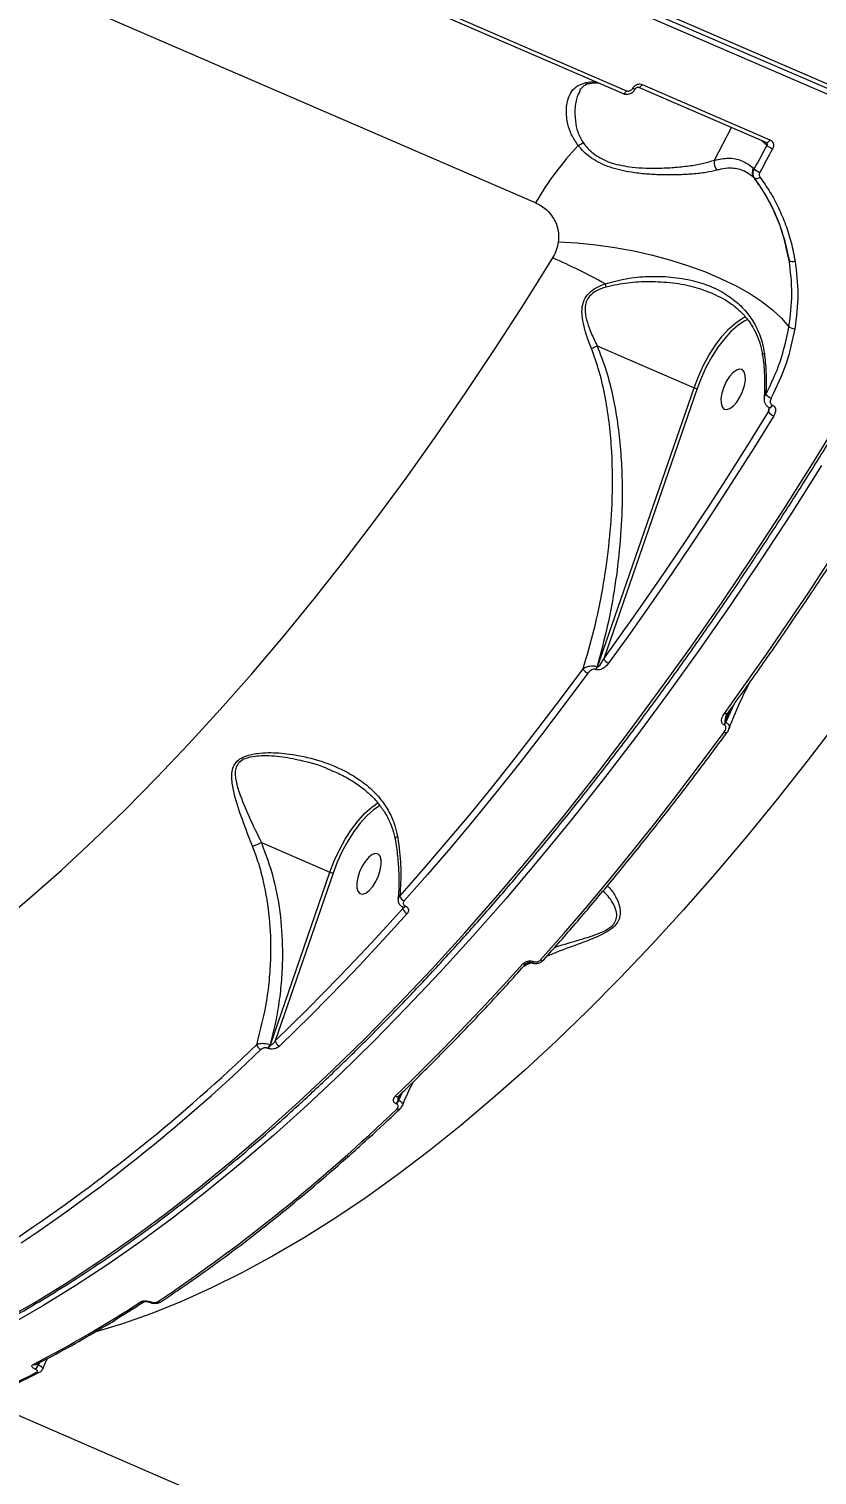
# Model space of a CAD drawing. Header units: millimetres. Extents: x -8092 to 6423, y -6886 to 5604.
# Drawn here: x 676.7 to 839.5, y -3036.9 to -2738.1 of the extents above; entities that cross this region are included whole.
import ezdxf

# ---------------------------------------------------------------- set-up
doc = ezdxf.new("R2010")
doc.units = ezdxf.units.MM
for name, color, linetype in [('DIKOM_ОБЪЕКТ', 7, 'Continuous'), ('DIKOM_РАЗМЕР_ЗОНА', 7, 'Continuous'), ('DIKOM_РАЗМЕР_ОБЪЕКТА', 7, 'Continuous')]:
    doc.layers.add(name, color=color, linetype=linetype)
doc.styles.add('style1', font='arial.ttf', dxfattribs={"width": 0.8})
doc.dimstyles.new('1-50', dxfattribs={"dimtxt": 300, "dimasz": 200, "dimexe": 100, "dimexo": 0, "dimgap": 100, "dimtad": 1, "dimtxsty": 'style1', "dimcen": 200, "dimclrd": 7, "dimclre": 7, "dimclrt": 7, "dimadec": 1, "dimazin": 2, "dimtfac": 1, "dimtmove": 0, "dimatfit": 2, "dimfxl": 0, "dimlwd": 25, "dimlwe": 18, "dimarcsym": 0})

# ---------------------------------------------------------------- blocks, each defined once
blk = doc.blocks.new('*D9')
at = {"layer": 'Defpoints', "color": 0, "transparency": 16777216}
for p in [(-8092.06, -86.27), (4664.84, -1471.84), (4664.84, -6785.92)]:
    blk.add_point(p, dxfattribs=at)
at = {"layer": 'DIKOM_РАЗМЕР_ЗОНА', "color": 7, "lineweight": 18, "transparency": 16777216}
for p, q in [((-8092.06, -86.27), (-8092.06, -6885.92)), ((4664.84, -1471.84), (4664.84, -6885.92))]:
    blk.add_line(p, q, dxfattribs=at)
at = {"layer": 'DIKOM_РАЗМЕР_ЗОНА', "color": 7, "lineweight": 25, "transparency": 16777216}
blk.add_line((-7892.06, -6785.92), (4464.84, -6785.92), dxfattribs=at)
at = {"layer": 'DIKOM_РАЗМЕР_ЗОНА', "color": 7, "transparency": 16777216}
for points in [[(-7892.06, -6752.58), (-7892.06, -6819.25), (-8092.06, -6785.92)], [(4464.84, -6752.58), (4464.84, -6819.25), (4664.84, -6785.92)]]:
    blk.add_solid(points, dxfattribs=at)
at = {"layer": 'DIKOM_РАЗМЕР_ЗОНА', "color": 7, "transparency": 16777216, "insert": (-2159.84, -6532.75), "char_height": 300, "attachment_point": 5, "style": 'style1'}
blk.add_mtext('12760', dxfattribs=at)
blk = doc.blocks.new('*D10')
at = {"layer": 'Defpoints', "color": 0, "transparency": 16777216}
for p in [(-65.22, 5603.5), (2870.75, -5504.88), (6323.39, -5504.88)]:
    blk.add_point(p, dxfattribs=at)
at = {"layer": 'DIKOM_РАЗМЕР_ЗОНА', "color": 7, "lineweight": 18, "transparency": 16777216}
for p, q in [((-65.22, 5603.5), (6423.39, 5603.5)), ((2870.75, -5504.88), (6423.39, -5504.88))]:
    blk.add_line(p, q, dxfattribs=at)
at = {"layer": 'DIKOM_РАЗМЕР_ЗОНА', "color": 7, "lineweight": 25, "transparency": 16777216}
blk.add_line((6323.39, 5403.5), (6323.39, -5304.88), dxfattribs=at)
at = {"layer": 'DIKOM_РАЗМЕР_ЗОНА', "color": 7, "transparency": 16777216}
for points in [[(6290.06, 5403.5), (6356.72, 5403.5), (6323.39, 5603.5)], [(6290.06, -5304.88), (6356.72, -5304.88), (6323.39, -5504.88)]]:
    blk.add_solid(points, dxfattribs=at)
at = {"layer": 'DIKOM_РАЗМЕР_ЗОНА', "color": 7, "transparency": 16777216, "insert": (6070.22, 308.83), "char_height": 300, "attachment_point": 5, "rotation": 90, "style": 'style1'}
blk.add_mtext('11100', dxfattribs=at)
blk = doc.blocks.new('*D11')
at = {"layer": 'Defpoints', "color": 0, "transparency": 16777216}
for p in [(-6092.06, -310.77), (2568.27, -2361.54), (2568.27, -4925.78)]:
    blk.add_point(p, dxfattribs=at)
at = {"layer": 'DIKOM_РАЗМЕР_ОБЪЕКТА', "color": 7, "lineweight": 18, "transparency": 16777216}
for p, q in [((-6092.06, -310.77), (-6092.06, -5025.78)), ((2568.27, -2361.54), (2568.27, -5025.78))]:
    blk.add_line(p, q, dxfattribs=at)
at = {"layer": 'DIKOM_РАЗМЕР_ОБЪЕКТА', "color": 7, "lineweight": 25, "transparency": 16777216}
blk.add_line((-5892.06, -4925.78), (2368.27, -4925.78), dxfattribs=at)
at = {"layer": 'DIKOM_РАЗМЕР_ОБЪЕКТА', "color": 7, "transparency": 16777216}
for points in [[(-5892.06, -4892.44), (-5892.06, -4959.11), (-6092.06, -4925.78)], [(2368.27, -4892.44), (2368.27, -4959.11), (2568.27, -4925.78)]]:
    blk.add_solid(points, dxfattribs=at)
at = {"layer": 'DIKOM_РАЗМЕР_ОБЪЕКТА', "color": 7, "transparency": 16777216, "insert": (-2605.9, -4672.61), "char_height": 300, "attachment_point": 5, "style": 'style1'}
blk.add_mtext('8660', dxfattribs=at)
blk = doc.blocks.new('*D12')
at = {"layer": 'Defpoints', "color": 0, "transparency": 16777216}
for p in [(529.59, 4103.5), (2292.6, -3779.74), (5226.02, -3779.74)]:
    blk.add_point(p, dxfattribs=at)
at = {"layer": 'DIKOM_РАЗМЕР_ОБЪЕКТА', "color": 7, "lineweight": 18, "transparency": 16777216}
for p, q in [((529.59, 4103.5), (5326.02, 4103.5)), ((2292.6, -3779.74), (5326.02, -3779.74))]:
    blk.add_line(p, q, dxfattribs=at)
at = {"layer": 'DIKOM_РАЗМЕР_ОБЪЕКТА', "color": 7, "lineweight": 25, "transparency": 16777216}
blk.add_line((5226.02, 3903.5), (5226.02, -3579.74), dxfattribs=at)
at = {"layer": 'DIKOM_РАЗМЕР_ОБЪЕКТА', "color": 7, "transparency": 16777216}
for points in [[(5192.69, 3903.5), (5259.35, 3903.5), (5226.02, 4103.5)], [(5192.69, -3579.74), (5259.35, -3579.74), (5226.02, -3779.74)]]:
    blk.add_solid(points, dxfattribs=at)
at = {"layer": 'DIKOM_РАЗМЕР_ОБЪЕКТА', "color": 7, "transparency": 16777216, "insert": (4972.85, 245.42), "char_height": 300, "attachment_point": 5, "rotation": 90, "style": 'style1'}
blk.add_mtext('7880', dxfattribs=at)

msp = doc.modelspace()

# ---------------------------------------------------------------- linework, layer by layer
at = {"layer": 'DIKOM_ОБЪЕКТ', "color": 7, "linetype": 'Continuous', "lineweight": 15}
for p, q in [((475.464, -2590.83), (874.912, -2763.823)), ((874.002, -2765.588), (474.554, -2592.595)), ((474.73, -2591.438), (874.178, -2764.431)), ((781.348, -2774.008), (492.491, -2648.91)), ((730.954, -2721.732), (799.454, -2751.398)), ((731.668, -2721.162), (800.169, -2750.828)), ((803.401, -2749.544), (829.811, -2760.982)), ((802.684, -2750.12), (829.094, -2761.558)), ((818.34, -2765.19), (821.834, -2758.414)), ((829.204, -2762.122), (828.16, -2761.154)), ((829.088, -2761.561), (829.145, -2761.594)), ((826.371, -2766.799), (826.572, -2766.985)), ((826.651, -2768.933), (826.465, -2768.762)), ((824.39, -2797.696), (824.794, -2797.498)), ((794.105, -2803.551), (814.117, -2812.217)), ((794.178, -2869.9), (814.117, -2812.217)), ((814.761, -2812.403), (795.463, -2868.232)), ((829.516, -2817.193), (829.65, -2816.292)), ((829.625, -2816.281), (829.697, -2816.312)), ((829.687, -2816.31), (829.697, -2816.313)), ((829.697, -2816.312), (829.721, -2816.321)), ((830.283, -2815.81), (830.355, -2815.841)), ((793.888, -2870.462), (793.787, -2870.419)), ((794.077, -2869.856), (794.178, -2869.9)), ((820.688, -2881.381), (822.245, -2877.857)), ((821.371, -2879.07), (820.587, -2881.337)), ((821.036, -2879.534), (821.031, -2879.542)), ((820.398, -2881.943), (820.298, -2881.9)), ((820.587, -2881.337), (820.688, -2881.381)), ((739.542, -2891.539), (738.864, -2891.198)), ((724.738, -2906.204), (738.901, -2912.338)), ((726.624, -2948.006), (738.901, -2912.338)), ((739.545, -2912.522), (727.62, -2947.17)), ((753.953, -2919.841), (753.998, -2919.531)), ((754.014, -2919.564), (754.042, -2919.575)), ((754.492, -2919.339), (754.519, -2919.35)), ((779.59, -2931.492), (778.856, -2931.895)), ((780.466, -2931.092), (779.59, -2931.492)), ((780.451, -2931.013), (780.479, -2931.025)), ((780.929, -2930.788), (780.956, -2930.8)), ((726.172, -2948.757), (726.086, -2948.721)), ((726.538, -2947.969), (726.624, -2948.006)), ((753.443, -2958.253), (753.033, -2959.443)), ((753.119, -2959.48), (753.883, -2957.826)), ((752.667, -2960.232), (752.581, -2960.195)), ((753.033, -2959.443), (753.119, -2959.48)), ((701.563, -3001.198), (701.609, -3001.218)), ((701.852, -3001.14), (701.898, -3001.16)), ((678.062, -3015.052), (677.997, -3015.024)), ((678.749, -3013.781), (678.627, -3014.138)), ((678.627, -3014.138), (678.693, -3014.167)), ((678.693, -3014.167), (678.942, -3013.681)), ((666.791, -3021.245), (935.683, -3137.697))]:
    msp.add_line(p, q, dxfattribs=at)
at = {"layer": 'DIKOM_ОБЪЕКТ', "color": 7, "linetype": 'Continuous', "lineweight": 15, "flags": 128}
for points in [[(802.683, -2750.12), (802.7, -2750.126), (802.786, -2750.136), (802.883, -2750.111), (802.988, -2750.052), (803.096, -2749.963), (803.203, -2749.845), (803.306, -2749.704), (803.401, -2749.544)], [(799.454, -2751.398), (799.47, -2751.404), (799.556, -2751.414), (799.653, -2751.389), (799.757, -2751.332), (799.864, -2751.243), (799.971, -2751.126), (800.074, -2750.986), (800.169, -2750.828)], [(829.094, -2761.558), (829.109, -2761.564), (829.196, -2761.573), (829.293, -2761.548), (829.398, -2761.49), (829.506, -2761.4), (829.613, -2761.283), (829.716, -2761.142), (829.811, -2760.982)], [(826.572, -2766.985), (826.902, -2766.379), (827.232, -2765.772), (827.562, -2765.165), (827.891, -2764.557), (828.22, -2763.949), (828.548, -2763.341), (828.877, -2762.732), (829.204, -2762.122)], [(830.348, -2762.825), (830.019, -2763.436), (829.69, -2764.046), (829.361, -2764.656), (829.031, -2765.266), (828.701, -2765.875), (828.371, -2766.483), (828.04, -2767.092), (827.709, -2767.7)], [(786.146, -2782.09), (789.973, -2782.302), (793.866, -2782.686), (797.787, -2783.239), (801.696, -2783.955), (805.556, -2784.828), (809.327, -2785.848), (812.974, -2787.006), (816.459, -2788.289), (819.75, -2789.686), (822.812, -2791.183), (825.615, -2792.765), (828.133, -2794.415), (830.341, -2796.119), (832.215, -2797.859), (833.739, -2799.618)], [(670.3, -2923.255), (676.867, -2917.715), (683.444, -2911.892), (690.024, -2905.792), (696.6, -2899.419), (703.166, -2892.78), (709.717, -2885.882), (716.247, -2878.729), (722.748, -2871.331), (729.216, -2863.692), (735.644, -2855.82), (742.026, -2847.723), (748.356, -2839.408), (754.629, -2830.883), (760.838, -2822.155), (766.978, -2813.233), (773.043, -2804.126), (779.027, -2794.841), (784.925, -2785.387)], [(814.117, -2812.217), (815.013, -2809.87), (816.067, -2807.581), (817.255, -2805.403), (818.549, -2803.389), (819.919, -2801.585), (821.333, -2800.032), (822.757, -2798.769), (824.158, -2797.823), (824.39, -2797.696)], [(825.205, -2798.087), (824.498, -2798.443), (823.138, -2799.361), (821.757, -2800.587), (820.387, -2802.092), (819.059, -2803.842), (817.804, -2805.795), (816.652, -2807.907), (815.63, -2810.126), (814.761, -2812.403)], [(819.871, -2813.314), (819.68, -2814.447), (819.693, -2815.427), (819.909, -2816.173), (820.312, -2816.625), (820.867, -2816.747), (821.53, -2816.529), (822.248, -2815.988), (822.961, -2815.169), (823.614, -2814.137), (824.152, -2812.977), (824.532, -2811.782), (824.723, -2810.649), (824.71, -2809.669), (824.493, -2808.923), (824.091, -2808.471), (823.536, -2808.349), (822.873, -2808.567), (822.155, -2809.107), (821.441, -2809.927), (820.789, -2810.958), (820.251, -2812.119), (819.871, -2813.314)], [(671.256, -3005.09), (677.924, -3001.261), (684.639, -2997.124), (691.395, -2992.68), (698.186, -2987.933), (705.007, -2982.889), (711.851, -2977.551), (718.714, -2971.923), (725.589, -2966.01), (732.471, -2959.817), (739.354, -2953.35), (746.231, -2946.614), (753.098, -2939.614), (759.948, -2932.357), (766.776, -2924.848), (773.576, -2917.095), (780.342, -2909.102), (787.068, -2900.878), (793.749, -2892.428), (800.379, -2883.761), (806.953, -2874.884), (813.465, -2865.803), (819.91, -2856.527), (826.281, -2847.063), (832.575, -2837.42), (838.785, -2827.606), (844.906, -2817.628)], [(830.599, -2818), (826.46, -2824.674), (822.281, -2831.273), (818.064, -2837.794), (813.811, -2844.236), (809.523, -2850.597), (805.201, -2856.872), (800.848, -2863.061), (796.465, -2869.161)], [(816.261, -2838.085), (817.011, -2836.94), (821.218, -2830.433), (825.386, -2823.85), (829.516, -2817.193)], [(829.626, -2816.282), (829.675, -2816.295), (829.815, -2816.275), (829.971, -2816.182), (830.131, -2816.022), (830.283, -2815.81)], [(829.721, -2816.321), (829.747, -2816.326), (829.887, -2816.307), (830.043, -2816.213), (830.203, -2816.054), (830.355, -2815.841)], [(840.435, -2828.32), (834.225, -2838.135), (827.932, -2847.778), (821.56, -2857.242), (815.116, -2866.518), (808.604, -2875.599), (802.03, -2884.476), (795.4, -2893.143), (788.719, -2901.593), (781.992, -2909.817), (775.226, -2917.809), (768.427, -2925.563), (761.599, -2933.072), (754.749, -2940.329), (747.882, -2947.329), (741.004, -2954.065), (734.122, -2960.532), (727.24, -2966.725), (720.365, -2972.637), (713.502, -2978.266), (706.657, -2983.604), (699.836, -2988.648), (693.045, -2993.394), (686.289, -2997.838), (679.575, -3001.976), (672.907, -3005.805)], [(820.399, -2879.526), (824.782, -2873.427), (829.135, -2867.238), (833.456, -2860.962), (837.745, -2854.602), (841.998, -2848.16), (846.215, -2841.638), (850.394, -2835.039), (854.533, -2828.365)], [(801.128, -2860.323), (804.178, -2855.972), (808.489, -2849.712), (812.768, -2843.367), (816.261, -2838.085)], [(795.463, -2868.232), (799.835, -2862.146), (801.128, -2860.323)], [(753.363, -2917.282), (758.163, -2911.815), (762.947, -2906.229), (767.712, -2900.525), (772.458, -2894.707), (777.18, -2888.776), (781.879, -2882.735), (786.551, -2876.586), (791.194, -2870.333)], [(792.176, -2871.226), (787.522, -2877.493), (782.84, -2883.655), (778.131, -2889.71), (773.398, -2895.654), (768.643, -2901.485), (763.867, -2907.201), (759.072, -2912.8), (754.261, -2918.279)], [(844.009, -2880.833), (837.679, -2889.148), (831.297, -2897.245), (824.869, -2905.117), (818.401, -2912.756), (811.899, -2920.155), (805.37, -2927.307), (798.819, -2934.205), (792.253, -2940.844), (785.676, -2947.217), (779.097, -2953.317), (772.52, -2959.141), (765.952, -2964.681), (759.399, -2969.932), (752.868, -2974.891), (746.363, -2979.552), (739.892, -2983.911), (733.459, -2987.964), (727.072, -2991.706), (720.736, -2995.136), (714.458, -2998.249), (708.242, -3001.042), (702.094, -3003.514), (696.021, -3005.661), (690.365, -3007.387)], [(821.031, -2879.542), (821.006, -2879.569), (820.931, -2879.611), (820.827, -2879.628), (820.701, -2879.619), (820.556, -2879.585), (820.399, -2879.526)], [(782.42, -2930.474), (787.231, -2924.995), (792.026, -2919.397), (796.802, -2913.68), (801.557, -2907.849), (806.291, -2901.905), (810.999, -2895.851), (815.682, -2889.688), (820.335, -2883.421)], [(820.97, -2883.434), (820.93, -2883.473), (820.851, -2883.509), (820.749, -2883.522), (820.625, -2883.512), (820.486, -2883.477), (820.335, -2883.421)], [(738.901, -2912.338), (739.796, -2909.99), (740.851, -2907.701), (742.039, -2905.524), (743.333, -2903.509), (744.703, -2901.705), (746.116, -2900.153), (747.54, -2898.889), (748.833, -2898.006)], [(749.286, -2898.561), (749.282, -2898.564), (747.923, -2899.481), (746.542, -2900.706), (745.171, -2902.212), (743.843, -2903.961), (742.588, -2905.915), (741.436, -2908.026), (740.414, -2910.246), (739.545, -2912.522)], [(744.655, -2913.435), (744.464, -2914.568), (744.477, -2915.547), (744.693, -2916.293), (745.095, -2916.746), (745.65, -2916.868), (746.313, -2916.65), (747.031, -2916.109), (747.745, -2915.289), (748.397, -2914.258), (748.935, -2913.097), (749.315, -2911.902), (749.506, -2910.769), (749.493, -2909.79), (749.277, -2909.044), (748.875, -2908.591), (748.32, -2908.469), (747.656, -2908.687), (746.939, -2909.228), (746.225, -2910.047), (745.572, -2911.079), (745.035, -2912.24), (744.655, -2913.435)], [(727.62, -2947.17), (730.922, -2943.965), (734.223, -2940.698), (737.521, -2937.37), (740.816, -2933.982), (744.108, -2930.534), (747.395, -2927.028), (750.677, -2923.463), (753.953, -2919.841)], [(754.856, -2920.894), (751.572, -2924.525), (748.282, -2928.098), (744.987, -2931.613), (741.688, -2935.068), (738.385, -2938.464), (735.079, -2941.8), (731.77, -2945.075), (728.46, -2948.288)], [(752.394, -2958.653), (755.704, -2955.44), (759.013, -2952.165), (762.319, -2948.829), (765.622, -2945.433), (768.921, -2941.978), (772.216, -2938.463), (775.506, -2934.89), (778.789, -2931.259)]]:
    msp.add_lwpolyline(points, dxfattribs=at)
at = {"layer": 'DIKOM_ОБЪЕКТ', "color": 7, "linetype": 'Continuous', "lineweight": 15}
for centre, radius, start, end in [((793.649, -2759.122), 10.108, 88.23268, 101.29535), ((792.295, -2747.796), 1.547, 246.1255, 280.2332), ((801.902, -2749.69), 0.764, 234.88505, 279.21981), ((789.099, -2759.424), 2.95, 291.84196, 315.16976), ((838.927, -2807.789), 66.756, 136.88372, 149.60007), ((831.899, -2759.018), 4.111, 229.04784, 247.83584), ((820.569, -2765.747), 2.297, 165.95365, 220.9316), ((827.997, -2767.704), 1.861, 150.89932, 214.62968), ((829.155, -2764.134), 3.848, 227.828, 247.92672), ((826.997, -2767.987), 1.007, 249.89963, 317.49148), ((735.359, -2898.998), 123.953, 60.8492, 66.42949), ((834.498, -2784.712), 1.403, 239.04575, 290.90098), ((806.564, -2786.785), 11.528, 200.09403, 203.62485), ((834.889, -2798.208), 1.819, 230.80313, 271.82373), ((815.064, -2810.141), 2.282, 245.47298, 262.36759), ((830.839, -2811.937), 2.523, 221.8626, 251.91833), ((831.561, -2815.578), 2.606, 218.28237, 248.33071), ((797.163, -2867.404), 1.891, 205.96525, 248.34365), ((792.908, -2869.434), 1.935, 207.66535, 247.78035), ((792.023, -2869.154), 2.171, 324.3565, 341.11336), ((792.128, -2869.199), 2.167, 324.33135, 341.11873), ((818.534, -2880.636), 2.17, 324.35558, 341.12388), ((818.642, -2880.682), 2.162, 324.31712, 341.14255), ((739.833, -2910.295), 2.246, 245.46102, 262.63419), ((754.872, -2916.825), 1.577, 196.84607, 247.20554), ((755.434, -2919.484), 1.524, 193.55818, 247.69784), ((754.086, -2919.098), 0.472, 261.58901, 329.31646), ((754.117, -2919.114), 0.466, 260.38201, 329.57542), ((779.104, -2930.782), 0.572, 236.61827, 308.08931), ((780.525, -2930.55), 0.468, 260.75815, 329.50371), ((780.551, -2930.56), 0.471, 261.35067, 329.37747), ((782.735, -2929.991), 0.576, 236.91159, 307.6381), ((473.098, -2687.775), 361.304, 303.85944, 313.93709), ((473.386, -2688.279), 362.086, 303.85944, 313.93758), ((725.193, -2947.716), 1.417, 189.549, 246.53557), ((724.686, -2947.367), 1.947, 315.96207, 341.98887), ((724.772, -2947.404), 1.947, 315.96207, 341.98887), ((729.005, -2947.003), 1.395, 186.85497, 247.00206), ((752.702, -2958.106), 0.628, 240.56151, 306.03856), ((501.528, -2700.45), 362.115, 303.85965, 313.93697), ((751.181, -2958.841), 1.948, 315.96065, 341.98361), ((751.267, -2958.878), 1.948, 315.96065, 341.98361), ((753.097, -2960.687), 0.609, 239.40065, 307.31457), ((565.782, -2796.444), 244.663, 297.19826, 303.20853), ((700.088, -3000.535), 0.687, 243.50291, 300.57639), ((701.655, -3000.904), 0.308, 252.25217, 309.82089), ((701.7, -3000.922), 0.309, 252.78611, 309.71097), ((703.591, -3000.536), 0.689, 243.58592, 300.68968), ((677.918, -3013.404), 0.72, 244.72554, 295.58375), ((677.079, -3013.702), 1.609, 304.78556, 344.28876), ((677.143, -3013.73), 1.61, 304.80664, 344.2728), ((606.229, -2877.417), 155.929, 278.87068, 297.53631), ((678.624, -3015.038), 0.714, 244.49656, 295.81279)]:
    msp.add_arc(centre, radius, start, end, dxfattribs=at)
for points, knots in [([(790.197, -2762.163), (789.7, -2761.44), (788.706, -2759.991), (787.941, -2757.481), (787.641, -2754.904), (787.986, -2752.583), (788.83, -2750.855), (790.004, -2749.698), (791.14, -2749.365), (791.669, -2749.21)], [0, 0, 0, 0, 0.1281543, 0.2567372, 0.4268145, 0.5968795, 0.7373116, 0.8775713, 1, 1, 1, 1]), ([(790.494, -2750.887), (790.495, -2750.884), (790.622, -2750.548), (790.991, -2750.134), (791.565, -2749.655), (792.096, -2749.4), (792.51, -2749.343), (792.6, -2749.33)], [0, 0, 0, 0, 0.0032403, 0.3180784, 0.6476996, 0.9235694, 1, 1, 1, 1]), ([(792.578, -2749.316), (792.843, -2749.27), (793.457, -2749.161), (794.005, -2749.169), (794.317, -2749.173)], [0, 0, 0, 0, 0.4317297, 1, 1, 1, 1]), ([(801.462, -2750.315), (801.52, -2750.221), (801.666, -2749.985), (802.011, -2749.682), (802.469, -2749.472), (802.96, -2749.407), (803.254, -2749.499), (803.401, -2749.544)], [0, 0, 0, 0, 0.1417932, 0.3567098, 0.5713104, 0.7857125, 1, 1, 1, 1]), ([(790.538, -2750.942), (790.392, -2751.197), (789.861, -2752.12), (789.465, -2754.202), (789.493, -2756.801), (789.974, -2759.332), (790.786, -2760.781), (791.191, -2761.504)], [0, 0, 0, 0, 0.0987492, 0.3583936, 0.6180222, 0.8094155, 1, 1, 1, 1]), ([(799.462, -2751.381), (799.517, -2751.41), (799.769, -2751.546), (800.314, -2751.582), (801.008, -2751.426), (801.635, -2751.034), (801.89, -2750.63), (802.011, -2750.436)], [0, 0, 0, 0, 0.0627832, 0.2918956, 0.528078, 0.774331, 1, 1, 1, 1]), ([(800.169, -2750.828), (800.267, -2750.858), (800.462, -2750.92), (800.79, -2750.877), (801.096, -2750.737), (801.327, -2750.535), (801.424, -2750.378), (801.462, -2750.315)], [0, 0, 0, 0, 0.214238, 0.428537, 0.6431502, 0.8579977, 1, 1, 1, 1]), ([(802.029, -2750.445), (802.043, -2750.418), (802.08, -2750.346), (802.185, -2750.239), (802.322, -2750.149), (802.464, -2750.101), (802.588, -2750.093), (802.658, -2750.107), (802.679, -2750.119), (802.683, -2750.121)], [0, 0, 0, 0, 0.09953, 0.2666123, 0.4282363, 0.5937928, 0.7683908, 0.9627626, 1, 1, 1, 1]), ([(791.191, -2761.504), (791.291, -2761.644), (791.929, -2762.54), (793.157, -2763.782), (795.104, -2764.978), (796.36, -2765.504), (797.728, -2765.955), (799.212, -2766.326), (801.567, -2766.676), (804.213, -2766.85), (807.262, -2766.852), (810.411, -2766.677), (813.464, -2766.33), (816.206, -2765.848), (817.622, -2765.411), (818.34, -2765.19)], [0, 0, 0, 0, 0.0201016, 0.1287263, 0.1852711, 0.2440074, 0.2548646, 0.3167957, 0.3805913, 0.4664203, 0.5546321, 0.6638237, 0.7761662, 0.8865576, 1, 1, 1, 1]), ([(829.204, -2762.122), (829.228, -2762.073), (829.274, -2761.974), (829.275, -2761.817), (829.233, -2761.683), (829.171, -2761.622), (829.144, -2761.595)], [0, 0, 0, 0, 0.2661135, 0.5314052, 0.7963747, 1, 1, 1, 1]), ([(829.811, -2760.982), (829.899, -2761.028), (830.12, -2761.143), (830.384, -2761.451), (830.54, -2761.882), (830.544, -2762.367), (830.413, -2762.672), (830.348, -2762.825)], [0, 0, 0, 0, 0.1405968, 0.3551126, 0.5698469, 0.7848839, 1, 1, 1, 1]), ([(818.833, -2767.253), (818.126, -2767.42), (816.69, -2767.76), (813.9, -2768.072), (810.714, -2768.245), (807.461, -2768.246), (804.241, -2768.078), (801.478, -2767.768), (798.968, -2767.294), (796.799, -2766.689), (794.741, -2765.852), (792.495, -2764.539), (791.054, -2763.216), (790.311, -2762.304), (790.197, -2762.163)], [0, 0, 0, 0, 0.1084794, 0.2202174, 0.3276465, 0.438307, 0.5238016, 0.6115059, 0.6745129, 0.7390873, 0.8027722, 0.868895, 0.9797345, 1, 1, 1, 1]), ([(600.208, -3026.097), (600.625, -3026.109), (602.832, -3026.171), (606.927, -3025.991), (612.491, -3025.544), (618.155, -3024.778), (623.904, -3023.723), (629.736, -3022.373), (635.646, -3020.729), (641.629, -3018.793), (647.681, -3016.567), (653.797, -3014.051), (659.972, -3011.249), (666.202, -3008.163), (672.482, -3004.794), (678.807, -3001.145), (685.172, -2997.221), (691.572, -2993.022), (698.003, -2988.553), (704.46, -2983.817), (710.938, -2978.818), (717.432, -2973.559), (723.938, -2968.046), (730.45, -2962.28), (736.964, -2956.268), (743.475, -2950.014), (749.978, -2943.522), (756.468, -2936.797), (762.94, -2929.845), (769.39, -2922.67), (775.813, -2915.278), (782.204, -2907.675), (788.557, -2899.866), (794.869, -2891.858), (801.135, -2883.656), (807.35, -2875.265), (813.51, -2866.694), (819.609, -2857.948), (825.643, -2849.033), (831.608, -2839.957), (837.5, -2830.726), (843.313, -2821.347), (849.044, -2811.827), (854.687, -2802.174), (860.241, -2792.394), (865.697, -2782.494), (870.465, -2773.599), (873.387, -2767.981), (874.556, -2765.733)], [0, 0, 0, 0, 0.0051792, 0.02739, 0.0496129, 0.0718476, 0.0940928, 0.1163475, 0.1386105, 0.1608804, 0.1831556, 0.2054352, 0.2277181, 0.2500034, 0.2722902, 0.294578, 0.316866, 0.339154, 0.3614416, 0.3837285, 0.4060146, 0.4282999, 0.450584, 0.472867, 0.495149, 0.51743, 0.5397099, 0.5619888, 0.5842665, 0.6065434, 0.6288196, 0.6510946, 0.6733691, 0.6956424, 0.7179152, 0.7401873, 0.7624589, 0.7847298, 0.8069999, 0.8292698, 0.8515393, 0.8738082, 0.8960766, 0.9183452, 0.940613, 0.9628804, 0.9851478, 1, 1, 1, 1]), ([(818.34, -2765.19), (819.32, -2764.998), (821.34, -2764.604), (824.084, -2765.102), (825.601, -2766.228), (826.371, -2766.799)], [0, 0, 0, 0, 0.31751773, 0.65391816, 1, 1, 1, 1]), ([(826.465, -2768.762), (825.756, -2768.228), (824.317, -2767.145), (821.935, -2766.763), (820.051, -2766.939), (819.105, -2767.183), (818.833, -2767.253)], [0, 0, 0, 0, 0.3362338, 0.6822368, 0.908788, 1, 1, 1, 1]), ([(826.651, -2768.933), (826.621, -2768.89), (826.478, -2768.684), (826.323, -2768.244), (826.314, -2767.599), (826.486, -2767.19), (826.572, -2766.985)], [0, 0, 0, 0, 0.08065704, 0.38708394, 0.69356838, 1, 1, 1, 1]), ([(826.465, -2768.762), (827.301, -2769.972), (828.982, -2772.405), (831.031, -2776.528), (832.731, -2781.017), (833.426, -2784.276), (833.776, -2785.915)], [0, 0, 0, 0, 0.2373848, 0.4771591, 0.737007, 1, 1, 1, 1]), ([(833.776, -2785.915), (833.252, -2783.497), (832.457, -2779.833), (830.501, -2775.263), (828.759, -2771.96), (827.347, -2769.933), (826.651, -2768.933)], [0, 0, 0, 0, 0.3951611, 0.5986716, 0.8021794, 1, 1, 1, 1]), ([(827.709, -2767.7), (827.665, -2767.801), (827.577, -2768.004), (827.578, -2768.325), (827.654, -2768.544), (827.725, -2768.647), (827.74, -2768.668)], [0, 0, 0, 0, 0.306798, 0.6132818, 0.9195144, 1, 1, 1, 1]), ([(827.74, -2768.668), (828.448, -2769.689), (829.866, -2771.731), (831.621, -2775.038), (833.092, -2778.527), (834.263, -2782.189), (834.753, -2784.745), (834.999, -2786.023)], [0, 0, 0, 0, 0.1976849, 0.3953843, 0.5930928, 0.7965411, 1, 1, 1, 1]), ([(786.146, -2782.09), (786.188, -2781.562), (786.305, -2780.083), (785.618, -2777.759), (783.943, -2775.437), (782.219, -2774.488), (781.348, -2774.008)], [0, 0, 0, 0, 0.152949, 0.4283642, 0.7114281, 1, 1, 1, 1]), ([(784.925, -2785.387), (784.955, -2785.339), (785.277, -2784.806), (785.809, -2783.72), (786.032, -2782.64), (786.146, -2782.09)], [0, 0, 0, 0, 0.046766, 0.5142779, 1, 1, 1, 1]), ([(833.739, -2799.618), (834.025, -2797.337), (834.603, -2792.723), (834.054, -2788.202), (833.776, -2785.915)], [0, 0, 0, 0, 0.4941603, 1, 1, 1, 1]), ([(834.999, -2786.023), (835.276, -2788.306), (835.836, -2792.925), (835.245, -2797.641), (834.946, -2800.026)], [0, 0, 0, 0, 0.4941794, 1, 1, 1, 1]), ([(792.912, -2804.092), (792.556, -2803.171), (791.902, -2801.477), (791.204, -2798.957), (790.88, -2796.68), (791.118, -2794.593), (792.044, -2792.926), (793.632, -2791.602), (794.97, -2791.058), (795.738, -2790.745)], [0, 0, 0, 0, 0.1839875, 0.3384048, 0.4956197, 0.6241594, 0.7374568, 0.8492076, 1, 1, 1, 1]), ([(796.002, -2791.405), (795.261, -2791.646), (793.99, -2792.061), (792.562, -2793.13), (791.992, -2794.058), (791.628, -2795.135), (791.563, -2796.646), (792.037, -2798.75), (792.929, -2801.096), (793.689, -2802.683), (794.105, -2803.551)], [0, 0, 0, 0, 0.1503987, 0.2579083, 0.342066, 0.3655565, 0.4905021, 0.6488119, 0.8079234, 1, 1, 1, 1]), ([(795.738, -2790.745), (797.182, -2790.349), (800.106, -2789.545), (804.715, -2789.145), (809.409, -2789.237), (813.843, -2789.966), (817.855, -2791.289), (821.132, -2793.054), (823.849, -2795.257), (825.961, -2797.758), (827.573, -2800.718), (828.36, -2803.25), (828.595, -2804.774), (828.648, -2805.111)], [0, 0, 0, 0, 0.1027353, 0.2080256, 0.3199216, 0.4345852, 0.5337318, 0.635548, 0.7190769, 0.8048801, 0.8885092, 0.9753318, 1, 1, 1, 1]), ([(818.044, -2792.78), (816.817, -2792.313), (814.174, -2791.307), (809.711, -2790.511), (805.044, -2790.248), (800.407, -2790.45), (797.48, -2791.084), (796.002, -2791.405)], [0, 0, 0, 0, 0.1832078, 0.3947366, 0.611174, 0.8037859, 1, 1, 1, 1]), ([(818.043, -2792.786), (818.732, -2793.099), (820.174, -2793.754), (822.121, -2795.045), (823.895, -2796.574), (825.387, -2798.289), (826.588, -2800.162), (827.482, -2802.173), (828.052, -2803.977), (828.203, -2805.148), (828.258, -2805.568)], [0, 0, 0, 0, 0.1311646, 0.274405, 0.4137794, 0.5500722, 0.6807936, 0.8075848, 0.9309245, 1, 1, 1, 1]), ([(828.96, -2813.621), (830.036, -2811.383), (832.217, -2806.851), (833.227, -2802.049), (833.739, -2799.618)], [0, 0, 0, 0, 0.4937696, 1, 1, 1, 1]), ([(834.946, -2800.026), (834.437, -2802.449), (833.407, -2807.357), (831.182, -2811.99), (830.056, -2814.336)], [0, 0, 0, 0, 0.4937557, 1, 1, 1, 1]), ([(791.194, -2870.333), (791.996, -2867.599), (793.599, -2862.132), (795.347, -2853.665), (796.605, -2845.042), (797.335, -2835.574), (797.309, -2827.155), (796.7, -2819.87), (795.868, -2814.348), (794.689, -2809.034), (793.481, -2805.675), (792.912, -2804.092)], [0, 0, 0, 0, 0.1269758, 0.2539573, 0.3836713, 0.5133751, 0.6746726, 0.7565608, 0.8384264, 0.9238195, 1, 1, 1, 1]), ([(792.912, -2804.092), (792.95, -2804.078), (793.151, -2804.002), (793.569, -2803.827), (793.909, -2803.649), (794.097, -2803.55)], [0, 0, 0, 0, 0.09270449, 0.49776958, 1, 1, 1, 1]), ([(794.097, -2803.55), (794.756, -2805.249), (796.08, -2808.668), (797.412, -2814.055), (798.378, -2819.522), (798.982, -2825.065), (799.283, -2830.673), (799.297, -2837.254), (798.88, -2844.757), (797.846, -2853.186), (796.309, -2861.591), (794.821, -2867.101), (794.077, -2869.856)], [0, 0, 0, 0, 0.0822834, 0.1655629, 0.2475163, 0.3294892, 0.4129262, 0.4963698, 0.620904, 0.745452, 0.8727275, 1, 1, 1, 1]), ([(794.105, -2803.551), (794.104, -2803.55), (794.102, -2803.549), (794.099, -2803.549), (794.098, -2803.55), (794.097, -2803.55)], [0, 0, 0, 0, 0.42280898, 0.77083582, 1, 1, 1, 1]), ([(828.265, -2805.551), (828.316, -2805.887), (828.546, -2807.388), (828.683, -2810.018), (828.732, -2812.656), (828.609, -2814.104), (828.579, -2814.452)], [0, 0, 0, 0, 0.1108646, 0.494507, 0.8787932, 1, 1, 1, 1]), ([(828.314, -2805.558), (828.304, -2805.541), (828.258, -2805.456), (828.378, -2805.305), (828.544, -2805.173), (828.634, -2805.12), (828.648, -2805.111)], [0, 0, 0, 0, 0.1294874, 0.6367457, 0.9436023, 1, 1, 1, 1]), ([(828.648, -2805.111), (828.783, -2806.368), (829.093, -2809.247), (829.008, -2812.045), (828.96, -2813.621)], [0, 0, 0, 0, 0.4365698, 1, 1, 1, 1]), ([(828.608, -2814.48), (828.613, -2814.719), (828.624, -2815.171), (828.926, -2815.756), (829.282, -2816.137), (829.557, -2816.227), (829.638, -2816.254)], [0, 0, 0, 0, 0.3243375, 0.6131115, 0.8862981, 1, 1, 1, 1]), ([(828.622, -2814.477), (828.637, -2814.331), (828.668, -2814.036), (828.862, -2813.76), (828.96, -2813.621)], [0, 0, 0, 0, 0.4947022, 1, 1, 1, 1]), ([(830.056, -2814.336), (829.992, -2814.483), (829.865, -2814.774), (829.847, -2815.193), (829.948, -2815.516), (830.104, -2815.714), (830.232, -2815.783), (830.283, -2815.81)], [0, 0, 0, 0, 0.2717384, 0.5388223, 0.7376142, 0.8966085, 1, 1, 1, 1]), ([(829.516, -2817.193), (829.56, -2817.058), (829.631, -2816.842), (829.66, -2816.614), (829.671, -2816.529)], [0, 0, 0, 0, 0.6242533, 1, 1, 1, 1]), ([(829.676, -2816.299), (829.673, -2816.295), (829.665, -2816.284), (829.691, -2816.37), (829.697, -2816.464), (829.68, -2816.528), (829.68, -2816.53)], [0, 0, 0, 0, 0.19491134, 0.57588104, 0.98512506, 1, 1, 1, 1]), ([(830.355, -2815.841), (830.462, -2815.903), (830.677, -2816.028), (830.888, -2816.376), (830.982, -2816.865), (830.891, -2817.447), (830.691, -2817.826), (830.599, -2818)], [0, 0, 0, 0, 0.1522801, 0.304055, 0.5080285, 0.7732477, 1, 1, 1, 1]), ([(821.031, -2879.542), (822.113, -2878.045), (825.252, -2873.703), (830.403, -2866.379), (836.46, -2857.521), (842.448, -2848.497), (848.26, -2839.477), (852.471, -2832.757), (854.713, -2829.111), (855.127, -2828.439)], [0, 0, 0, 0, 0.0925234, 0.2683369, 0.4441505, 0.6199599, 0.7957665, 0.9623172, 1, 1, 1, 1]), ([(796.465, -2869.161), (796.271, -2869.395), (795.9, -2869.843), (795.229, -2870.303), (794.652, -2870.513), (794.215, -2870.561), (793.997, -2870.495), (793.888, -2870.462)], [0, 0, 0, 0, 0.3088654, 0.592349, 0.7697342, 0.884487, 1, 1, 1, 1]), ([(794.178, -2869.9), (794.193, -2869.904), (794.226, -2869.913), (794.298, -2869.895), (794.453, -2869.805), (794.927, -2869.29), (795.223, -2868.706), (795.463, -2868.232)], [0, 0, 0, 0, 0.0232713, 0.0519666, 0.1042408, 0.2733463, 1, 1, 1, 1]), ([(791.194, -2870.333), (791.392, -2870.196), (791.781, -2869.926), (792.519, -2869.718), (793.16, -2869.674), (793.669, -2869.722), (793.938, -2869.811), (794.077, -2869.856)], [0, 0, 0, 0, 0.2736422, 0.537259, 0.7207953, 0.8565407, 1, 1, 1, 1]), ([(793.787, -2870.419), (793.717, -2870.397), (793.576, -2870.355), (793.299, -2870.384), (792.941, -2870.517), (792.527, -2870.803), (792.297, -2871.08), (792.176, -2871.226)], [0, 0, 0, 0, 0.1190114, 0.2374542, 0.4123707, 0.6910713, 1, 1, 1, 1]), ([(821.325, -2882.706), (821.674, -2881.818), (822.724, -2879.15), (824.199, -2875.909), (825.396, -2873.61), (825.719, -2872.99)], [0, 0, 0, 0, 0.2670421, 0.8023545, 1, 1, 1, 1]), ([(820.298, -2881.9), (820.221, -2881.857), (820.052, -2881.763), (819.871, -2881.493), (819.785, -2881.09), (819.873, -2880.442), (820.131, -2879.904), (820.369, -2879.568), (820.399, -2879.526)], [0, 0, 0, 0, 0.0928206, 0.2061605, 0.3692856, 0.5724458, 0.9471783, 1, 1, 1, 1]), ([(820.718, -2880.142), (820.692, -2880.204), (820.605, -2880.413), (820.529, -2880.739), (820.485, -2881.056), (820.504, -2881.237), (820.546, -2881.309), (820.571, -2881.33), (820.585, -2881.336), (820.587, -2881.337)], [0, 0, 0, 0, 0.1572134, 0.5286695, 0.7833587, 0.9178182, 0.9590186, 0.9935889, 1, 1, 1, 1]), ([(820.714, -2880.143), (820.731, -2880.089), (820.79, -2879.896), (820.944, -2879.693), (821.054, -2879.547)], [0, 0, 0, 0, 0.2835558, 1, 1, 1, 1]), ([(783.087, -2930.447), (784.215, -2929.171), (787.49, -2925.469), (792.889, -2919.177), (799.267, -2911.505), (805.608, -2903.628), (811.904, -2895.552), (817.019, -2888.792), (820.029, -2884.71), (820.97, -2883.434)], [0, 0, 0, 0, 0.0879847, 0.2551884, 0.4223893, 0.5895837, 0.7567731, 0.9239569, 1, 1, 1, 1]), ([(820.335, -2883.421), (820.473, -2883.198), (820.671, -2882.877), (820.723, -2882.443), (820.671, -2882.198), (820.554, -2882.029), (820.446, -2881.97), (820.398, -2881.943)], [0, 0, 0, 0, 0.437095, 0.6288904, 0.7908969, 0.9060638, 1, 1, 1, 1]), ([(820.688, -2881.381), (820.785, -2881.433), (820.996, -2881.546), (821.257, -2881.796), (821.425, -2882.124), (821.472, -2882.453), (821.371, -2882.641), (821.334, -2882.71)], [0, 0, 0, 0, 0.1585618, 0.3458589, 0.5884319, 0.8501374, 1, 1, 1, 1]), ([(820.959, -2883.428), (821.027, -2883.341), (821.194, -2883.13), (821.282, -2882.88), (821.334, -2882.732)], [0, 0, 0, 0, 0.4088508, 1, 1, 1, 1]), ([(722.903, -2906.942), (722.181, -2905.098), (720.717, -2901.36), (719.239, -2896.837), (718.624, -2893.68), (718.608, -2891.84), (718.9, -2890.503), (719.68, -2889.332), (721.156, -2888.358), (722.693, -2887.953), (725.155, -2887.599), (728.364, -2887.605), (733.275, -2888.277), (738.598, -2889.762), (743.318, -2892.005), (746.938, -2894.621), (749.369, -2897.102), (751.186, -2899.83), (752.32, -2902.401), (752.703, -2904.185), (752.864, -2904.933)], [0, 0, 0, 0, 0.0952113, 0.1929587, 0.2448021, 0.2710718, 0.2981708, 0.3242909, 0.3503893, 0.3910771, 0.4019427, 0.471964, 0.5438107, 0.6393968, 0.7378522, 0.7988551, 0.8613656, 0.9113736, 0.9628374, 1, 1, 1, 1]), ([(738.864, -2891.198), (738.788, -2891.16), (736.936, -2890.22), (733.413, -2889.359), (728.565, -2888.377), (725.399, -2888.239), (722.971, -2888.449), (721.506, -2888.737), (720.104, -2889.583), (719.46, -2890.62), (719.285, -2891.768), (719.356, -2892.625), (719.571, -2893.966), (720.361, -2896.593), (722.153, -2900.886), (723.876, -2904.431), (724.738, -2906.204)], [0, 0, 0, 0, 0.0066213, 0.1607461, 0.2720717, 0.3829774, 0.3995542, 0.4601942, 0.4977141, 0.5350839, 0.57091, 0.6069693, 0.6146261, 0.6947892, 0.8473374, 1, 1, 1, 1]), ([(738.894, -2891.156), (739.799, -2891.544), (741.623, -2892.328), (744.122, -2893.82), (746.293, -2895.451), (748.094, -2897.15), (749.578, -2898.936), (750.81, -2900.88), (751.724, -2902.979), (752.227, -2904.51), (752.334, -2905.354), (752.346, -2905.45)], [0, 0, 0, 0, 0.14073286, 0.28369648, 0.42019097, 0.53743292, 0.64879129, 0.76617939, 0.87910946, 0.98621932, 1, 1, 1, 1]), ([(752.864, -2904.933), (752.844, -2904.942), (752.69, -2905.021), (752.468, -2905.179), (752.329, -2905.35), (752.375, -2905.427), (752.386, -2905.444)], [0, 0, 0, 0, 0.0561693, 0.4533734, 0.8808486, 1, 1, 1, 1]), ([(752.864, -2904.933), (752.92, -2905.289), (753.272, -2907.523), (753.662, -2911.709), (753.464, -2915.4), (753.363, -2917.282)], [0, 0, 0, 0, 0.08499226, 0.53345881, 1, 1, 1, 1]), ([(722.903, -2906.942), (722.964, -2906.926), (723.162, -2906.871), (723.581, -2906.731), (724.165, -2906.497), (724.545, -2906.302), (724.735, -2906.204)], [0, 0, 0, 0, 0.1074474, 0.3494692, 0.6747495, 1, 1, 1, 1]), ([(723.795, -2947.951), (724.573, -2944.94), (725.747, -2940.388), (726.493, -2934.115), (726.81, -2928.408), (726.563, -2921.734), (725.55, -2915.461), (724.244, -2910.533), (723.35, -2908.139), (722.903, -2906.942)], [0, 0, 0, 0, 0.22271445, 0.33673705, 0.4507526, 0.63100384, 0.81327822, 0.90664659, 1, 1, 1, 1]), ([(724.738, -2906.204), (724.738, -2906.204), (724.737, -2906.204), (724.736, -2906.204), (724.735, -2906.204), (724.735, -2906.204)], [0, 0, 0, 0, 0.4207, 0.7799349, 1, 1, 1, 1]), ([(724.735, -2906.204), (725.633, -2908.642), (727.451, -2913.58), (728.797, -2921.427), (729.185, -2928.294), (728.974, -2934.016), (728.488, -2938.697), (727.71, -2943.368), (726.929, -2946.435), (726.538, -2947.969)], [0, 0, 0, 0, 0.18520543, 0.3752216, 0.55802495, 0.66727193, 0.77651868, 0.88825841, 1, 1, 1, 1]), ([(752.365, -2905.445), (752.366, -2905.451), (752.62, -2906.639), (752.895, -2909.009), (753.159, -2912.523), (753.176, -2915.507), (753.016, -2917.271), (752.957, -2917.913)], [0, 0, 0, 0, 0.0014011, 0.2791294, 0.5586127, 0.8394652, 1, 1, 1, 1]), ([(796.158, -2915.204), (796.246, -2915.263), (796.903, -2915.7), (797.714, -2916.956), (798.535, -2918.647), (798.897, -2920.108), (798.868, -2921.552), (798.287, -2922.901), (797.109, -2924.098), (795.301, -2925.171), (793.126, -2926.118), (789.925, -2927.342), (786.706, -2928.476), (784.446, -2929.421), (783.726, -2929.722)], [0, 0, 0, 0, 0.0264718, 0.1968435, 0.284552, 0.3721017, 0.4492695, 0.5042235, 0.5599703, 0.6221483, 0.6951827, 0.7701973, 0.9268016, 1, 1, 1, 1]), ([(785.355, -2927.874), (785.461, -2927.838), (787.136, -2927.275), (789.69, -2926.574), (792.871, -2925.579), (794.976, -2924.815), (796.653, -2923.932), (797.42, -2923.209), (797.913, -2922.508), (798.237, -2921.562), (798.067, -2920.229), (797.509, -2918.884), (796.579, -2917.428), (795.781, -2916.683), (795.301, -2916.235)], [0, 0, 0, 0, 0.0128015, 0.202022, 0.2864998, 0.3724975, 0.440844, 0.4908876, 0.5007654, 0.5606845, 0.6479687, 0.7481517, 0.8485218, 1, 1, 1, 1]), ([(753.016, -2917.928), (753.002, -2918.037), (752.96, -2918.365), (753.173, -2918.88), (753.551, -2919.332), (753.884, -2919.482), (754.025, -2919.545)], [0, 0, 0, 0, 0.1609887, 0.4828716, 0.7808734, 1, 1, 1, 1]), ([(753.022, -2917.919), (753.024, -2917.837), (753.03, -2917.608), (753.233, -2917.41), (753.363, -2917.282)], [0, 0, 0, 0, 0.3564535, 1, 1, 1, 1]), ([(753.953, -2919.841), (753.994, -2919.761), (754.04, -2919.672), (754.051, -2919.577), (754.052, -2919.568)], [0, 0, 0, 0, 0.9005443, 1, 1, 1, 1]), ([(754.038, -2919.576), (754.051, -2919.581), (754.093, -2919.598), (754.106, -2919.616), (754.101, -2919.608), (754.1, -2919.606)], [0, 0, 0, 0, 0.2444271, 0.7975744, 1, 1, 1, 1]), ([(754.261, -2918.279), (754.199, -2918.365), (754.074, -2918.538), (754.045, -2918.825), (754.142, -2919.084), (754.316, -2919.253), (754.451, -2919.319), (754.492, -2919.339)], [0, 0, 0, 0, 0.2336975, 0.4673619, 0.6955414, 0.9086724, 1, 1, 1, 1]), ([(754.519, -2919.35), (754.579, -2919.38), (754.776, -2919.475), (755.031, -2919.721), (755.175, -2920.097), (755.131, -2920.516), (754.947, -2920.768), (754.856, -2920.894)], [0, 0, 0, 0, 0.09315517, 0.30392208, 0.53024566, 0.76517822, 1, 1, 1, 1]), ([(753.072, -2958.614), (754.213, -2957.51), (757.524, -2954.308), (762.999, -2948.827), (769.489, -2942.095), (774.974, -2936.203), (778.29, -2932.525), (779.456, -2931.232)], [0, 0, 0, 0, 0.129332, 0.3751362, 0.6209361, 0.8667252, 1, 1, 1, 1]), ([(778.789, -2931.259), (778.885, -2931.167), (779.091, -2930.971), (779.523, -2930.761), (780.01, -2930.649), (780.505, -2930.646), (780.787, -2930.741), (780.929, -2930.788)], [0, 0, 0, 0, 0.189029, 0.4044987, 0.606836, 0.8033352, 1, 1, 1, 1]), ([(779.464, -2931.229), (779.477, -2931.213), (779.512, -2931.172), (779.658, -2931.074), (779.863, -2930.996), (780.07, -2930.96), (780.242, -2930.96), (780.375, -2930.983), (780.427, -2931.004), (780.451, -2931.013)], [0, 0, 0, 0, 0.1192064, 0.3199623, 0.5085579, 0.6577193, 0.7845592, 0.9005501, 1, 1, 1, 1]), ([(779.684, -2931.072), (779.673, -2931.182), (779.657, -2931.342), (779.606, -2931.456), (779.59, -2931.492)], [0, 0, 0, 0, 0.68557849, 1, 1, 1, 1]), ([(780.485, -2931.013), (780.521, -2931.033), (780.748, -2931.157), (781.27, -2931.223), (782, -2931.145), (782.655, -2930.875), (782.946, -2930.56), (783.065, -2930.431)], [0, 0, 0, 0, 0.0449729, 0.279042, 0.5332812, 0.8098582, 1, 1, 1, 1]), ([(780.956, -2930.8), (781.052, -2930.831), (781.244, -2930.895), (781.581, -2930.893), (781.915, -2930.817), (782.213, -2930.673), (782.355, -2930.537), (782.42, -2930.474)], [0, 0, 0, 0, 0.1951421, 0.3900846, 0.5932625, 0.8110846, 1, 1, 1, 1]), ([(723.795, -2947.951), (723.819, -2947.939), (723.98, -2947.858), (724.341, -2947.751), (724.912, -2947.693), (725.482, -2947.715), (726.043, -2947.802), (726.372, -2947.913), (726.538, -2947.969)], [0, 0, 0, 0, 0.0391444, 0.2683249, 0.4664051, 0.6436363, 0.8199391, 1, 1, 1, 1]), ([(726.086, -2948.721), (726.003, -2948.692), (725.836, -2948.635), (725.543, -2948.626), (725.242, -2948.673), (724.933, -2948.788), (724.735, -2948.918), (724.642, -2949.003), (724.628, -2949.015)], [0, 0, 0, 0, 0.1673454, 0.3344916, 0.5091471, 0.7130627, 0.9577845, 1, 1, 1, 1]), ([(728.46, -2948.288), (728.44, -2948.306), (728.294, -2948.442), (727.98, -2948.648), (727.487, -2948.829), (727.013, -2948.902), (726.558, -2948.888), (726.3, -2948.801), (726.172, -2948.757)], [0, 0, 0, 0, 0.0392471, 0.2872549, 0.4951993, 0.6710137, 0.8353172, 1, 1, 1, 1]), ([(726.624, -2948.006), (726.646, -2948.013), (726.691, -2948.026), (726.802, -2948.013), (726.956, -2947.941), (727.155, -2947.785), (727.377, -2947.544), (727.529, -2947.325), (727.609, -2947.189), (727.62, -2947.17)], [0, 0, 0, 0, 0.05526459, 0.1097818, 0.24367598, 0.41750878, 0.65174854, 0.95173615, 1, 1, 1, 1]), ([(753.915, -2960.544), (753.989, -2960.349), (754.575, -2958.81), (755.341, -2957.147), (756.11, -2955.74), (756.2, -2955.576)], [0, 0, 0, 0, 0.1138902, 0.8968333, 1, 1, 1, 1]), ([(752.581, -2960.195), (752.526, -2960.168), (752.333, -2960.075), (752.101, -2959.844), (751.979, -2959.491), (752.041, -2959.069), (752.269, -2958.8), (752.394, -2958.653)], [0, 0, 0, 0, 0.0796186, 0.2757242, 0.4707527, 0.710521, 1, 1, 1, 1]), ([(752.993, -2958.716), (752.961, -2958.815), (752.905, -2958.991), (752.895, -2959.206), (752.929, -2959.338), (752.971, -2959.408), (753.015, -2959.433), (753.033, -2959.443)], [0, 0, 0, 0, 0.38169735, 0.68069806, 0.80446531, 0.9178382, 1, 1, 1, 1]), ([(752.997, -2958.7), (752.994, -2958.702), (752.989, -2958.705), (753.053, -2958.641), (753.084, -2958.61)], [0, 0, 0, 0, 0.510863, 1, 1, 1, 1]), ([(703.942, -3001.128), (705.066, -3000.379), (708.326, -2998.207), (713.745, -2994.406), (720.205, -2989.639), (726.685, -2984.605), (733.181, -2979.313), (739.688, -2973.767), (746.087, -2968.07), (750.68, -2963.815), (753.101, -2961.518), (753.466, -2961.171)], [0, 0, 0, 0, 0.0688536, 0.199729, 0.3306031, 0.4614733, 0.5923367, 0.7231941, 0.8540451, 0.9780028, 1, 1, 1, 1]), ([(752.788, -2961.211), (752.871, -2961.113), (753.018, -2960.941), (753.054, -2960.672), (752.975, -2960.453), (752.826, -2960.309), (752.704, -2960.25), (752.667, -2960.232)], [0, 0, 0, 0, 0.3025909, 0.5346453, 0.7254334, 0.9171232, 1, 1, 1, 1]), ([(753.119, -2959.48), (753.192, -2959.518), (753.433, -2959.641), (753.745, -2959.886), (753.938, -2960.207), (753.987, -2960.437), (753.905, -2960.533), (753.901, -2960.538)], [0, 0, 0, 0, 0.12251056, 0.40329455, 0.67243299, 0.98386023, 1, 1, 1, 1]), ([(753.454, -2961.161), (753.515, -2961.109), (753.713, -2960.94), (753.818, -2960.701), (753.891, -2960.535)], [0, 0, 0, 0, 0.3081568, 1, 1, 1, 1]), ([(678.229, -3014.053), (679.326, -3013.485), (682.509, -3011.838), (687.815, -3008.894), (694.12, -3005.172), (698.343, -3002.467), (700.438, -3001.126)], [0, 0, 0, 0, 0.1499061, 0.4348031, 0.7197106, 1, 1, 1, 1]), ([(699.781, -3001.149), (699.888, -3001.094), (700.103, -3000.984), (700.566, -3000.913), (701.069, -3000.926), (701.517, -3001.011), (701.757, -3001.104), (701.852, -3001.14)], [0, 0, 0, 0, 0.2150497, 0.4299736, 0.6447226, 0.8592483, 1, 1, 1, 1]), ([(700.439, -3001.125), (700.44, -3001.125), (700.441, -3001.124), (700.51, -3001.098), (700.644, -3001.071), (700.843, -3001.057), (701.088, -3001.07), (701.334, -3001.116), (701.5, -3001.169), (701.553, -3001.195), (701.56, -3001.198)], [0, 0, 0, 0, 0.0839606, 0.1948629, 0.3338022, 0.4742904, 0.6405658, 0.8192947, 0.9761257, 1, 1, 1, 1]), ([(701.607, -3001.217), (701.608, -3001.217), (701.82, -3001.319), (702.332, -3001.45), (703.116, -3001.453), (703.671, -3001.329), (703.905, -3001.142), (703.936, -3001.117)], [0, 0, 0, 0, 0.0007094, 0.3034672, 0.6109135, 0.9486621, 1, 1, 1, 1]), ([(701.898, -3001.16), (701.962, -3001.185), (702.124, -3001.247), (702.424, -3001.305), (702.76, -3001.312), (703.069, -3001.264), (703.213, -3001.19), (703.284, -3001.153)], [0, 0, 0, 0, 0.1422428, 0.3571119, 0.5715571, 0.7857426, 1, 1, 1, 1]), ([(677.997, -3015.024), (677.927, -3014.991), (677.723, -3014.896), (677.467, -3014.702), (677.323, -3014.46), (677.356, -3014.226), (677.526, -3014.112), (677.611, -3014.055)], [0, 0, 0, 0, 0.1082822, 0.3204373, 0.5430404, 0.7715832, 1, 1, 1, 1]), ([(678.317, -3015.682), (678.372, -3015.645), (678.483, -3015.572), (678.505, -3015.42), (678.41, -3015.263), (678.243, -3015.137), (678.109, -3015.074), (678.062, -3015.052)], [0, 0, 0, 0, 0.2288351, 0.45783143, 0.67854568, 0.88838744, 1, 1, 1, 1]), ([(678.479, -3013.733), (678.466, -3013.771), (678.436, -3013.859), (678.459, -3013.981), (678.515, -3014.062), (678.57, -3014.109), (678.605, -3014.126), (678.627, -3014.138)], [0, 0, 0, 0, 0.2528003, 0.5776298, 0.7936516, 0.8613609, 1, 1, 1, 1]), ([(678.693, -3014.167), (678.785, -3014.213), (679.05, -3014.348), (679.383, -3014.587), (679.599, -3014.845), (679.561, -3014.969), (679.543, -3015.025)], [0, 0, 0, 0, 0.1549856, 0.4463293, 0.7504227, 1, 1, 1, 1]), ([(678.926, -3015.665), (678.983, -3015.641), (679.176, -3015.56), (679.414, -3015.339), (679.509, -3015.107), (679.544, -3015.02)], [0, 0, 0, 0, 0.207834, 0.7021724, 1, 1, 1, 1]), ([(679.59, -3015.043), (679.791, -3014.52), (680.082, -3013.761), (680.454, -3013.052), (680.569, -3012.832)], [0, 0, 0, 0, 0.6908587, 1, 1, 1, 1]), ([(630.692, -3031.54), (631.692, -3031.393), (634.587, -3030.97), (639.442, -3030.043), (645.282, -3028.663), (651.2, -3026.987), (657.191, -3025.019), (663.25, -3022.762), (669.373, -3020.212), (674.608, -3017.822), (677.808, -3016.238), (678.932, -3015.682)], [0, 0, 0, 0, 0.0652935, 0.1891251, 0.3129926, 0.4369046, 0.5608539, 0.6848338, 0.8088365, 0.932857, 1, 1, 1, 1])]:
    msp.add_open_spline(points, degree=3, knots=knots, dxfattribs=at)

# ---------------------------------------------------------------- dimensions: what is measured, and where the dimension line sits
at = {"layer": 'DIKOM_РАЗМЕР_ЗОНА'}
dim = msp.add_linear_dim(base=(6323.39, -5504.88), p1=(-65.219, 5603.501), p2=(2870.746, -5504.88), angle=90, text='11100', dimstyle='1-50', dxfattribs=at)
dim.commit()
dim.dimension.update_dxf_attribs({"geometry": '*D10', "text_midpoint": (6323.39, 308.825), "dimtype": 160})
dim = msp.add_linear_dim(base=(4664.839, -6785.918), p1=(-8092.064, -86.271), p2=(4664.839, -1471.84), text='12760', dimstyle='1-50', dxfattribs=at)
dim.commit()
dim.dimension.update_dxf_attribs({"geometry": '*D9', "text_midpoint": (-2159.843, -6785.918), "dimtype": 160})
at = {"layer": 'DIKOM_РАЗМЕР_ОБЪЕКТА'}
dim = msp.add_linear_dim(base=(5226.021, -3779.744), p1=(529.595, 4103.501), p2=(2292.598, -3779.744), angle=90, text='7880', dimstyle='1-50', dxfattribs=at)
dim.commit()
dim.dimension.update_dxf_attribs({"geometry": '*D12', "text_midpoint": (5226.021, 245.421), "dimtype": 160})
dim = msp.add_linear_dim(base=(2568.274, -4925.777), p1=(-6092.064, -310.768), p2=(2568.274, -2361.54), text='8660', dimstyle='1-50', dxfattribs=at)
dim.commit()
dim.dimension.update_dxf_attribs({"geometry": '*D11', "text_midpoint": (-2605.904, -4925.777), "dimtype": 160})

doc.saveas('drawing.dxf')
